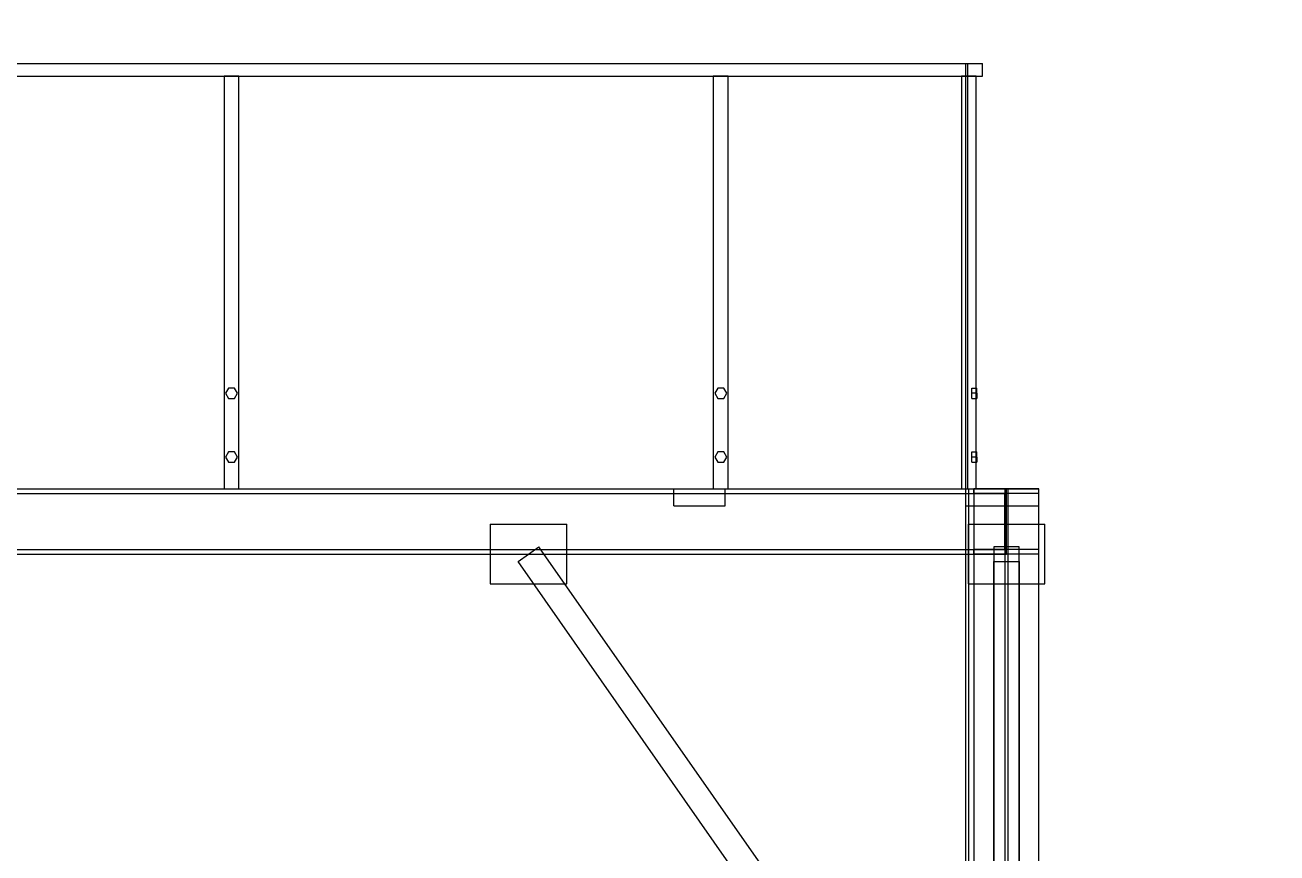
# Model space of a CAD drawing. Header units: millimetres. Extents: x -191664 to 191490, y -197311 to 10263.
# Drawn here: x 1589 to 4532, y 2445 to 4390 of the extents above; entities that cross this region are included whole.
import ezdxf

# ---------------------------------------------------------------- set-up
doc = ezdxf.new("R2010")
doc.units = ezdxf.units.MM
doc.layers.add('COTAS_P', color=1, linetype='Continuous', lineweight=0)
doc.layers.add('lateral_tolva', color=7, linetype='Continuous', lineweight=0)
doc.dimstyles.new('PLANTA_100', dxfattribs={"dimtxt": 250, "dimasz": 150, "dimexe": 150, "dimexo": 80, "dimgap": 100, "dimtad": 1, "dimtih": 1, "dimtoh": 1, "dimdec": 1, "dimdsep": 46, "dimcen": 0.09, "dimclrd": 1, "dimclre": 1, "dimclrt": 1, "dimadec": 0, "dimazin": 0, "dimtfac": 1, "dimtdec": 4, "dimtofl": 0, "dimtmove": 0, "dimatfit": 3, "dimfxl": 1, "dimtolj": 1, "dimtzin": 0, "dimarcsym": 0})

# ---------------------------------------------------------------- blocks, each defined once
blk = doc.blocks.new('*D6')
at = {"layer": 'COTAS_P', "color": 1, "lineweight": -2, "transparency": 16777216}
for p, q in [((10918.9, 3565.8), (10640.4, 4390)), ((1835.3, 1255.9), (10546.3, 4199.9)), ((1923.7, 525.8), (1645.2, 1350))]:
    blk.add_line(p, q, dxfattribs=at)
at = {"layer": 'COTAS_P', "color": 1, "transparency": 16777216}
for points in [[(10538.3, 4223.6), (10554.3, 4176.2), (10688.4, 4247.9)], [(1827.3, 1279.6), (1843.3, 1232.2), (1693.2, 1207.9)]]:
    blk.add_solid(points, dxfattribs=at)
at = {"layer": 'Defpoints', "color": 0, "transparency": 16777216}
for p in [(10688.4, 4247.9), (10944.5, 3490.1), (1949.4, 450)]:
    blk.add_point(p, dxfattribs=at)

msp = doc.modelspace()

# ---------------------------------------------------------------- linework, layer by layer
at = {"layer": 'lateral_tolva', "color": 156, "true_color": 0x164b78}
for p, q in [((349.2, 4300), (3799.2, 4300)), ((3799.2, 4300), (3799.2, 3300)), ((3799.2, 4300), (3805.2, 4300)), ((3799.2, 4300), (3839.2, 4300)), ((3799.2, 4300), (3799.2, 4270)), ((3805.2, 3300), (3805.2, 4300)), ((3839.2, 4270), (3839.2, 4300)), ((349.2, 4270), (3799.2, 4270)), ((2091.7, 4270), (2056.7, 4270)), ((2056.7, 4270), (2056.7, 3300)), ((2091.7, 3300), (2091.7, 4270)), ((3241.7, 4270), (3206.7, 4270)), ((3206.7, 4270), (3206.7, 3300)), ((3241.7, 3300), (3241.7, 4270)), ((3824.7, 4270), (3789.7, 4270)), ((3789.7, 4270), (3789.7, 3300)), ((3799.2, 4270), (3839.2, 4270)), ((3824.7, 3300), (3824.7, 4270)), ((252.7, 3300), (3895.7, 3300)), ((2056.7, 3300), (2091.7, 3300)), ((3114.2, 3300), (3234.2, 3300)), ((3114.2, 3260), (3114.2, 3300)), ((3206.7, 3300), (3241.7, 3300)), ((3234.2, 3260), (3234.2, 3300)), ((3789.7, 3300), (3824.7, 3300)), ((3799.2, 3300), (3805.2, 3300)), ((3799.2, 3300), (3972.2, 3300)), ((3799.2, 3300), (3799.2, 3260)), ((3972.2, 3300), (3819.2, 3300)), ((3819.2, 3300), (3819.2, 20)), ((3819.2, 3289), (3819.2, 3300)), ((3899.7, 3300), (3891.7, 3300)), ((3891.7, 3300), (3891.7, 20)), ((3895.7, 3289), (3895.7, 3300)), ((3899.7, 20), (3899.7, 3300)), ((3972.2, 20), (3972.2, 3300)), ((3972.2, 3289), (3972.2, 3300)), ((3972.2, 3260), (3972.2, 3300)), ((252.7, 3289), (3895.7, 3289)), ((3972.2, 3289), (3819.2, 3289)), ((3899.7, 3289), (3891.7, 3289)), ((3891.7, 3158), (3891.7, 3289)), ((3895.7, 3158), (3895.7, 3289)), ((3899.7, 3158), (3899.7, 3289)), ((3114.2, 3260), (3234.2, 3260)), ((3799.2, 3260), (3972.2, 3260)), ((2682.2, 3217), (2862.2, 3217)), ((2682.2, 3217), (2682.2, 3077)), ((2862.2, 3077), (2862.2, 3217)), ((3805.7, 3217), (3985.7, 3217)), ((3805.7, 3217), (3805.7, 3077)), ((3985.7, 3077), (3985.7, 3217)), ((252.7, 3158), (3895.7, 3158)), ((2747.62, 3129.81), (2796.78, 3164.19)), ((3843.78, 1667.19), (2796.78, 3164.19)), ((3972.2, 3158), (3819.2, 3158)), ((3819.2, 3147), (3819.2, 3158)), ((3925.7, 3164.19), (3865.7, 3164.19)), ((3865.7, 3164.19), (3865.7, 1667.19)), ((3865.7, 3164.19), (3865.7, 3129.81)), ((3899.7, 3158), (3891.7, 3158)), ((3895.7, 3147), (3895.7, 3158)), ((3925.7, 1667.19), (3925.7, 3164.19)), ((3925.7, 3129.81), (3925.7, 3164.19)), ((3972.2, 3147), (3972.2, 3158)), ((252.7, 3147), (3895.7, 3147)), ((3794.62, 1632.81), (2747.62, 3129.81)), ((3972.2, 3147), (3819.2, 3147)), ((3865.7, 1632.81), (3865.7, 3129.81)), ((3865.7, 3129.81), (3925.7, 3129.81)), ((3925.7, 3129.81), (3925.7, 1632.81)), ((2682.2, 3077), (2862.2, 3077)), ((3805.7, 3077), (3985.7, 3077))]:
    msp.add_line(p, q, dxfattribs=at)
at = {"layer": 'lateral_tolva', "color": 9, "true_color": 0xb7bec5}
for p, q in [((2067.2, 3537.12), (2060.2, 3525)), ((2081.2, 3537.12), (2067.2, 3537.12)), ((2088.2, 3525), (2081.2, 3537.12)), ((3217.2, 3537.12), (3210.2, 3525)), ((3231.2, 3537.12), (3217.2, 3537.12)), ((3238.2, 3525), (3231.2, 3537.12)), ((3814.2, 3525), (3814.2, 3537.12)), ((3814.2, 3537.12), (3826.2, 3537.12)), ((3826.2, 3525), (3826.2, 3537.12)), ((2060.2, 3525), (2067.2, 3512.88)), ((2067.2, 3512.88), (2081.2, 3512.88)), ((2081.2, 3512.88), (2088.2, 3525)), ((3210.2, 3525), (3217.2, 3512.88)), ((3217.2, 3512.88), (3231.2, 3512.88)), ((3231.2, 3512.88), (3238.2, 3525)), ((3814.2, 3512.88), (3814.2, 3525)), ((3826.2, 3525), (3814.2, 3525)), ((3814.2, 3512.88), (3826.2, 3512.88)), ((3826.2, 3525), (3826.2, 3512.88)), ((2067.2, 3387.12), (2060.2, 3375)), ((2081.2, 3387.12), (2067.2, 3387.12)), ((2088.2, 3375), (2081.2, 3387.12)), ((3217.2, 3387.12), (3210.2, 3375)), ((3231.2, 3387.12), (3217.2, 3387.12)), ((3238.2, 3375), (3231.2, 3387.12)), ((3814.2, 3375), (3814.2, 3387.12)), ((3814.2, 3387.12), (3826.2, 3387.12)), ((3826.2, 3375), (3826.2, 3387.12)), ((2060.2, 3375), (2067.2, 3362.88)), ((2067.2, 3362.88), (2081.2, 3362.88)), ((2081.2, 3362.88), (2088.2, 3375)), ((3210.2, 3375), (3217.2, 3362.88)), ((3217.2, 3362.88), (3231.2, 3362.88)), ((3231.2, 3362.88), (3238.2, 3375)), ((3814.2, 3362.88), (3814.2, 3375)), ((3826.2, 3375), (3814.2, 3375)), ((3814.2, 3362.88), (3826.2, 3362.88)), ((3826.2, 3375), (3826.2, 3362.88))]:
    msp.add_line(p, q, dxfattribs=at)
at = {"layer": 'lateral_tolva', "color": 252, "true_color": 0x818b94}
for p, q in [((349.2, 3300), (3799.2, 3300)), ((3799.2, 3300), (3799.2, 2400)), ((3799.2, 3300), (3807.2, 3300)), ((3807.2, 2400), (3807.2, 3300))]:
    msp.add_line(p, q, dxfattribs=at)

# ---------------------------------------------------------------- dimensions: what is measured, and where the dimension line sits
at = {"layer": 'COTAS_P'}
dim = msp.add_aligned_dim(p1=(1949.36, 450), p2=(10944.53, 3490.06), distance=800, text='<> P', dimstyle='PLANTA_100', dxfattribs=at)
dim.commit()
dim.dimension.update_dxf_attribs({"geometry": '*D6', "text_midpoint": (6190.8, 2727.91)})

doc.saveas('drawing.dxf')
